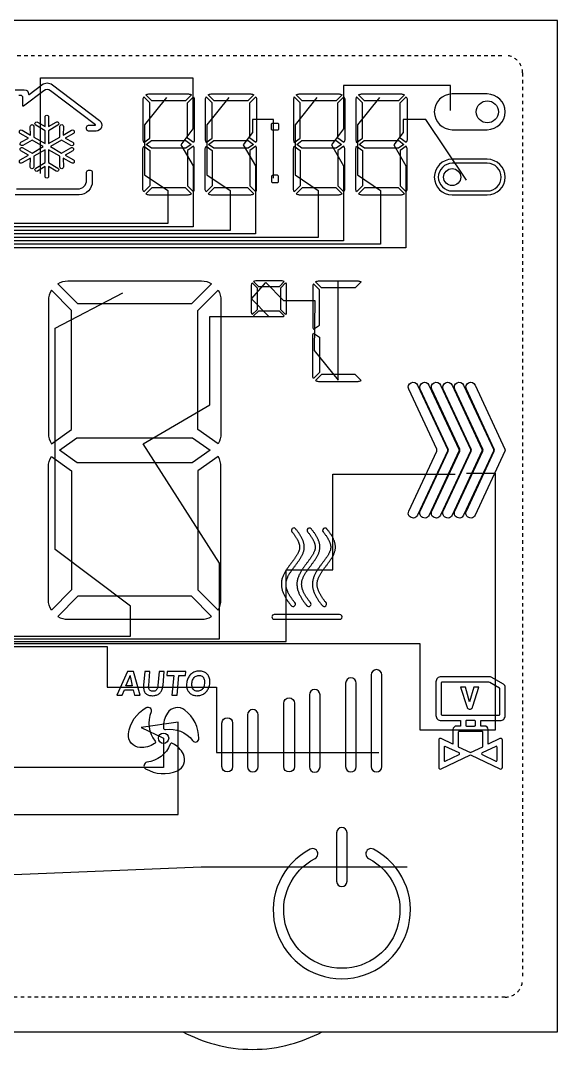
# Model space of a CAD drawing. Header units: millimetres. Extents: x 1946 to 4611, y 2266 to 2855.
# Drawn here: x 3301.5 to 3332.3, y 2679.7 to 2738.7 of the extents above; entities that cross this region are included whole.
import ezdxf

# ---------------------------------------------------------------- set-up
doc = ezdxf.new("R2010")
doc.units = ezdxf.units.MM
doc.linetypes.add('DASHED', pattern=[0.2, 0.1, -0.1])
doc.layers.add('DWG', color=7, linetype='Continuous')
doc.layers.add('seg', color=3, linetype='Continuous')

# ---------------------------------------------------------------- blocks, each defined once
blk = doc.blocks.new('SPC')
at = {"layer": 'DWG'}
for points in [[(41.456, 48.346), (44.979, 48.346, 0.414214), (45.476, 48.844), (45.476, 49.299, -0.414214), (45.592, 49.415), (45.691, 49.415, -0.414214), (45.808, 49.299), (45.808, 48.761, -0.414214), (45.062, 48.015), (41.374, 48.015, -0.414214)], [(41.389, 54.036), (41.907, 54.035, -0.413587), (42.155, 53.787), (42.155, 53.773, 0.620396), (42.182, 53.76), (42.917, 54.319, -0.337132), (43.519, 54.319), (46.223, 52.262, -0.718303), (46.022, 51.667), (45.592, 51.667, -0.41411), (45.476, 51.783), (45.476, 51.882, -0.414318), (45.592, 51.998), (45.973, 51.998, 0.718303), (45.983, 52.028), (43.418, 53.979, 0.337132), (43.017, 53.979), (41.85, 53.092, -0.620396), (41.824, 53.105), (41.824, 53.588, 0.413587), (41.708, 53.704), (41.587, 53.705, 0.41484)]]:
    blk.add_lwpolyline(points, format="xyb", dxfattribs=at)
for points in [[(51.328, 53.791, -0.136063), (51.498, 53.744), (51.155, 53.398), (49.217, 53.398), (48.873, 53.744, -0.136063), (49.044, 53.791)], [(54.906, 53.791, -0.136063), (55.077, 53.744), (54.733, 53.398), (52.795, 53.398), (52.451, 53.744, -0.136063), (52.622, 53.791)], [(59.966, 53.791, -0.136063), (60.137, 53.744), (59.793, 53.398), (57.855, 53.398), (57.511, 53.744, -0.136063), (57.682, 53.791)], [(63.544, 53.791, -0.136063), (63.715, 53.744), (63.371, 53.398), (61.433, 53.398), (61.09, 53.744, -0.136063), (61.26, 53.791)], [(68.476, 51.743, 1), (68.476, 53.791), (66.459, 53.791, 1), (66.459, 51.743)], [(48.712, 51.187, 0.139094), (48.762, 51.013), (49.105, 51.255), (49.105, 53.288), (48.762, 53.634, 0.139094), (48.712, 53.46)], [(51.659, 51.187, -0.139094), (51.61, 51.013), (51.266, 51.255), (51.266, 53.288), (51.61, 53.634, -0.139094), (51.659, 53.46)], [(52.29, 51.187, 0.139094), (52.34, 51.013), (52.683, 51.255), (52.683, 53.288), (52.34, 53.634, 0.139094), (52.29, 53.46)], [(55.237, 51.187, -0.139094), (55.188, 51.013), (54.844, 51.255), (54.844, 53.288), (55.188, 53.634, -0.139094), (55.237, 53.46)], [(57.351, 51.187, 0.139094), (57.4, 51.013), (57.744, 51.255), (57.744, 53.288), (57.4, 53.634, 0.139094), (57.351, 53.46)], [(60.298, 51.187, -0.139094), (60.248, 51.013), (59.905, 51.255), (59.905, 53.288), (60.248, 53.634, -0.139094), (60.298, 53.46)], [(60.929, 51.187, 0.139094), (60.978, 51.013), (61.322, 51.255), (61.322, 53.288), (60.978, 53.634, 0.139094), (60.929, 53.46)], [(63.876, 51.187, -0.139094), (63.826, 51.013), (63.483, 51.255), (63.483, 53.288), (63.826, 53.634, -0.139094), (63.876, 53.46)], [(43.727, 49.365), (43.301, 49.624), (43.301, 49.073, -1.030478), (43.097, 49.073), (43.097, 49.624), (42.67, 49.365, -1), (42.564, 49.54), (43.097, 49.863), (43.097, 50.595), (42.462, 50.229), (42.449, 49.607, -1), (42.245, 49.611), (42.255, 50.11), (41.779, 49.834, -1.030478), (41.676, 50.011), (42.153, 50.286), (41.716, 50.526, -1), (41.814, 50.705), (42.36, 50.406), (42.995, 50.772), (42.36, 51.139), (41.814, 50.839, -1), (41.716, 51.018), (42.153, 51.258), (41.676, 51.533, -1.030478), (41.779, 51.71), (42.255, 51.435), (42.245, 51.933, -1), (42.449, 51.938), (42.462, 51.315), (43.097, 50.949), (43.097, 51.682), (42.564, 52.005, -1), (42.67, 52.179), (43.097, 51.921), (43.097, 52.471, -1.030478), (43.301, 52.471), (43.301, 51.921), (43.727, 52.179, -1), (43.833, 52.005), (43.301, 51.682), (43.301, 50.949), (43.936, 51.315), (43.949, 51.936, -1.021645), (44.153, 51.931), (44.142, 51.435), (44.619, 51.71, -1.030478), (44.721, 51.533), (44.245, 51.258), (44.682, 51.018, -1), (44.583, 50.839), (44.038, 51.139), (43.403, 50.772), (44.038, 50.406), (44.583, 50.705, -1), (44.682, 50.526), (44.245, 50.286), (44.721, 50.011, -1.030478), (44.619, 49.834), (44.142, 50.11), (44.153, 49.611, -1), (43.949, 49.607), (43.936, 50.229), (43.301, 50.595), (43.301, 49.863), (43.833, 49.54, -1.003444)], [(56.159, 52.126), (56.429, 52.126, -0.414214), (56.5, 52.055), (56.5, 51.786, -0.414214), (56.429, 51.715), (56.159, 51.715, -0.414214), (56.088, 51.786), (56.088, 52.055, -0.414214)], [(48.712, 50.619, -0.139094), (48.762, 50.793), (49.105, 50.551), (49.105, 48.518), (48.762, 48.172, -0.139094), (48.712, 48.346)], [(51.659, 50.619, 0.139094), (51.61, 50.793), (51.266, 50.551), (51.266, 48.518), (51.61, 48.172, 0.139094), (51.659, 48.346)], [(52.29, 50.619, -0.139094), (52.34, 50.793), (52.683, 50.551), (52.683, 48.518), (52.34, 48.172, -0.139094), (52.29, 48.346)], [(55.237, 50.619, 0.139094), (55.188, 50.793), (54.844, 50.551), (54.844, 48.518), (55.188, 48.172, 0.139094), (55.237, 48.346)], [(57.351, 50.619, -0.139094), (57.4, 50.793), (57.744, 50.551), (57.744, 48.518), (57.4, 48.172, -0.139094), (57.351, 48.346)], [(60.298, 50.619, 0.139094), (60.248, 50.793), (59.905, 50.551), (59.905, 48.518), (60.248, 48.172, 0.139094), (60.298, 48.346)], [(60.929, 50.619, -0.139094), (60.978, 50.793), (61.322, 50.551), (61.322, 48.518), (60.978, 48.172, -0.139094), (60.929, 48.346)], [(63.876, 50.619, 0.139094), (63.826, 50.793), (63.483, 50.551), (63.483, 48.518), (63.826, 48.172, 0.139094), (63.876, 48.346)], [(66.459, 50.046, 1), (66.459, 47.998), (68.476, 47.998, 1), (68.476, 50.046)], [(68.476, 48.227, 1), (68.476, 49.816), (66.459, 49.816, 1), (66.459, 48.227)], [(56.159, 48.715), (56.429, 48.715, 0.414214), (56.5, 48.786), (56.5, 49.055, 0.414214), (56.429, 49.126), (56.159, 49.126, 0.414214), (56.088, 49.055), (56.088, 48.786, 0.414214)], [(51.328, 48.015, 0.136063), (51.498, 48.062), (51.155, 48.408), (49.217, 48.408), (48.873, 48.062, 0.136063), (49.044, 48.015)], [(54.906, 48.015, 0.136063), (55.077, 48.062), (54.733, 48.408), (52.795, 48.408), (52.451, 48.062, 0.136063), (52.622, 48.015)], [(59.966, 48.015, 0.136063), (60.137, 48.062), (59.793, 48.408), (57.855, 48.408), (57.511, 48.062, 0.136063), (57.682, 48.015)], [(63.544, 48.015, 0.136063), (63.715, 48.062), (63.371, 48.408), (61.433, 48.408), (61.09, 48.062, 0.136063), (61.26, 48.015)], [(43.293, 34.321, 0.139094), (43.459, 33.736), (44.613, 34.548), (44.613, 41.379), (43.459, 42.54, 0.139094), (43.293, 41.955)], [(52.079, 43.069, -0.136063), (52.653, 42.91), (51.499, 41.749), (44.987, 41.749), (43.833, 42.91, -0.136063), (44.406, 43.069)], [(53.193, 34.321, -0.139094), (53.027, 33.736), (51.873, 34.548), (51.873, 41.379), (53.027, 42.54, -0.139094), (53.193, 41.955)], [(54.986, 42.957), (55.265, 42.676), (55.265, 42.047), (55.265, 41.418), (54.986, 41.137, -0.139094), (54.951, 41.26), (54.951, 42.834, -0.139094)], [(56.542, 42.754), (56.821, 43.035, 0.136063), (56.701, 43.069), (55.185, 43.069, 0.136063), (55.064, 43.035), (55.344, 42.754)], [(56.62, 42.047), (56.62, 42.676), (56.9, 42.957, -0.139094), (56.935, 42.834), (56.935, 41.26, -0.139094), (56.9, 41.137), (56.62, 41.418)], [(58.455, 40.473, 0.139094), (58.504, 40.299), (58.846, 40.54), (58.846, 42.567), (58.504, 42.912, 0.139094), (58.455, 42.738)], [(61.062, 43.069, -0.136063), (61.232, 43.021), (60.89, 42.677), (58.957, 42.677), (58.615, 43.021, -0.136063), (58.785, 43.069)], [(56.701, 41.026, 0.136063), (56.821, 41.059), (56.542, 41.34), (55.344, 41.34), (55.064, 41.059, 0.136063), (55.185, 41.026)], [(58.455, 39.907, -0.139094), (58.504, 40.08), (58.846, 39.839), (58.846, 37.812), (58.504, 37.468, -0.139094), (58.455, 37.641)], [(61.062, 37.311, 0.136063), (61.232, 37.358), (60.89, 37.702), (58.957, 37.702), (58.615, 37.358, 0.136063), (58.785, 37.311)], [(63.968, 36.868, -1), (64.468, 37.101), (66.185, 33.421, -0.221646), (66.185, 33.311), (64.471, 29.638, -1.013416), (63.968, 29.864), (65.572, 33.303, 0.221714), (65.572, 33.43)], [(64.629, 36.868, -1), (65.129, 37.101), (66.845, 33.421, -0.221646), (66.845, 33.311), (65.132, 29.638, -1.013416), (64.629, 29.864), (66.233, 33.303, 0.221714), (66.233, 33.43)], [(65.29, 36.868, -1), (65.79, 37.101), (67.506, 33.421, -0.221646), (67.506, 33.311), (65.793, 29.638, -1.013416), (65.29, 29.864), (66.893, 33.303, 0.221714), (66.893, 33.43)], [(65.95, 36.868, -1), (66.45, 37.101), (68.167, 33.421, -0.221646), (68.167, 33.311), (66.453, 29.638, -1.013416), (65.95, 29.864), (67.554, 33.303, 0.221714), (67.554, 33.43)], [(66.611, 36.868, -1), (67.111, 37.101), (68.827, 33.421, -0.221646), (68.827, 33.311), (67.114, 29.638, -1.013416), (66.611, 29.864), (68.215, 33.303, 0.221714), (68.215, 33.43)], [(67.272, 36.868, -1), (67.772, 37.101), (69.488, 33.421, -0.221646), (69.488, 33.311), (67.775, 29.638, -1.013416), (67.272, 29.864), (68.875, 33.303, 0.221714), (68.875, 33.43)], [(43.293, 32.412, -0.139094), (43.459, 32.997), (44.613, 32.185), (44.613, 25.354), (43.459, 24.193, -0.139094), (43.293, 24.778)], [(53.193, 32.412, 0.139094), (53.027, 32.997), (51.873, 32.185), (51.873, 25.354), (53.027, 24.193, 0.139094), (53.193, 24.778)], [(57.434, 24.62), (57.422, 24.635), (57.397, 24.665), (57.373, 24.696), (57.349, 24.726), (57.325, 24.757), (57.302, 24.788), (57.279, 24.82), (57.256, 24.851), (57.233, 24.883), (57.211, 24.915), (57.19, 24.948), (57.169, 24.98), (57.148, 25.013), (57.128, 25.047), (57.109, 25.08), (57.09, 25.115), (57.072, 25.149), (57.054, 25.184), (57.038, 25.219), (57.022, 25.255), (57.007, 25.291), (56.993, 25.327), (56.981, 25.364), (56.969, 25.401), (56.958, 25.439), (56.949, 25.476), (56.942, 25.515), (56.935, 25.553), (56.931, 25.592), (56.927, 25.63), (56.926, 25.669), (56.926, 25.708), (56.928, 25.747), (56.932, 25.786), (56.938, 25.824), (56.945, 25.863), (56.954, 25.901), (56.965, 25.938), (56.977, 25.975), (56.99, 26.012), (57.005, 26.048), (57.02, 26.083), (57.037, 26.119), (57.054, 26.154), (57.072, 26.188), (57.091, 26.222), (57.111, 26.256), (57.131, 26.289), (57.151, 26.322), (57.172, 26.355), (57.194, 26.387), (57.215, 26.42), (57.238, 26.452), (57.26, 26.484), (57.283, 26.515), (57.305, 26.547), (57.328, 26.578), (57.352, 26.61), (57.375, 26.641), (57.398, 26.672), (57.422, 26.703), (57.445, 26.734), (57.469, 26.765), (57.492, 26.796), (57.515, 26.828), (57.539, 26.859), (57.562, 26.89), (57.585, 26.921), (57.608, 26.953), (57.631, 26.984), (57.653, 27.016), (57.675, 27.048), (57.697, 27.08), (57.719, 27.113), (57.74, 27.145), (57.761, 27.178), (57.781, 27.212), (57.801, 27.245), (57.82, 27.279), (57.839, 27.313), (57.856, 27.348), (57.873, 27.383), (57.889, 27.419), (57.904, 27.454), (57.918, 27.491), (57.931, 27.528), (57.942, 27.565), (57.952, 27.603), (57.96, 27.641), (57.966, 27.679), (57.971, 27.718), (57.974, 27.757), (57.975, 27.795), (57.974, 27.834), (57.972, 27.873), (57.968, 27.912), (57.962, 27.951), (57.955, 27.989), (57.947, 28.027), (57.937, 28.065), (57.926, 28.102), (57.913, 28.139), (57.9, 28.175), (57.886, 28.212), (57.87, 28.247), (57.854, 28.283), (57.837, 28.318), (57.819, 28.352), (57.801, 28.387), (57.782, 28.421), (57.762, 28.454), (57.742, 28.487), (57.721, 28.52), (57.699, 28.553), (57.677, 28.585), (57.655, 28.617), (57.633, 28.649), (57.61, 28.68), (57.586, 28.711), (57.563, 28.742), (57.539, 28.773), (57.515, 28.803), (57.49, 28.834), (57.474, 28.853, 1), (57.265, 28.682), (57.281, 28.663), (57.304, 28.635), (57.326, 28.606), (57.349, 28.577), (57.371, 28.548), (57.393, 28.52), (57.414, 28.491), (57.435, 28.461), (57.455, 28.432), (57.475, 28.403), (57.494, 28.374), (57.512, 28.344), (57.53, 28.315), (57.548, 28.285), (57.564, 28.256), (57.58, 28.226), (57.596, 28.197), (57.61, 28.167), (57.624, 28.138), (57.636, 28.108), (57.648, 28.079), (57.659, 28.05), (57.668, 28.021), (57.677, 27.992), (57.684, 27.963), (57.691, 27.935), (57.696, 27.907), (57.7, 27.879), (57.703, 27.851), (57.704, 27.824), (57.705, 27.797), (57.704, 27.77), (57.702, 27.744), (57.699, 27.717), (57.695, 27.691), (57.689, 27.665), (57.682, 27.638), (57.674, 27.611), (57.664, 27.583), (57.654, 27.555), (57.642, 27.526), (57.629, 27.497), (57.615, 27.468), (57.6, 27.439), (57.584, 27.41), (57.567, 27.38), (57.55, 27.351), (57.531, 27.321), (57.513, 27.291), (57.493, 27.261), (57.473, 27.231), (57.453, 27.201), (57.432, 27.171), (57.411, 27.141), (57.389, 27.111), (57.367, 27.081), (57.345, 27.05), (57.322, 27.02), (57.299, 26.989), (57.276, 26.959), (57.253, 26.928), (57.23, 26.897), (57.206, 26.866), (57.182, 26.834), (57.159, 26.802), (57.135, 26.771), (57.111, 26.738), (57.087, 26.706), (57.063, 26.673), (57.04, 26.64), (57.016, 26.606), (56.992, 26.572), (56.969, 26.537), (56.946, 26.502), (56.923, 26.466), (56.9, 26.43), (56.878, 26.393), (56.856, 26.355), (56.835, 26.316), (56.814, 26.277), (56.794, 26.236), (56.774, 26.195), (56.755, 26.152), (56.738, 26.108), (56.721, 26.063), (56.706, 26.017), (56.693, 25.969), (56.681, 25.92), (56.671, 25.869), (56.664, 25.818), (56.659, 25.767), (56.656, 25.716), (56.656, 25.665), (56.658, 25.614), (56.662, 25.564), (56.668, 25.515), (56.676, 25.466), (56.686, 25.418), (56.697, 25.371), (56.71, 25.324), (56.724, 25.279), (56.74, 25.235), (56.756, 25.191), (56.774, 25.149), (56.792, 25.107), (56.811, 25.066), (56.831, 25.026), (56.852, 24.986), (56.874, 24.948), (56.895, 24.91), (56.918, 24.872), (56.941, 24.836), (56.964, 24.8), (56.988, 24.764), (57.012, 24.729), (57.036, 24.694), (57.061, 24.66), (57.085, 24.627), (57.111, 24.593), (57.136, 24.561), (57.161, 24.528), (57.187, 24.496), (57.213, 24.464), (57.226, 24.449, 1)], [(58.329, 24.62), (58.317, 24.635), (58.293, 24.665), (58.268, 24.696), (58.244, 24.726), (58.22, 24.757), (58.197, 24.788), (58.174, 24.82), (58.151, 24.851), (58.129, 24.883), (58.107, 24.915), (58.085, 24.948), (58.064, 24.98), (58.043, 25.013), (58.023, 25.047), (58.004, 25.08), (57.985, 25.115), (57.967, 25.149), (57.95, 25.184), (57.933, 25.219), (57.917, 25.255), (57.902, 25.291), (57.889, 25.327), (57.876, 25.364), (57.864, 25.401), (57.854, 25.439), (57.845, 25.476), (57.837, 25.515), (57.831, 25.553), (57.826, 25.592), (57.823, 25.63), (57.821, 25.669), (57.821, 25.708), (57.823, 25.747), (57.827, 25.786), (57.833, 25.824), (57.84, 25.863), (57.849, 25.901), (57.86, 25.938), (57.872, 25.975), (57.885, 26.012), (57.9, 26.048), (57.915, 26.083), (57.932, 26.119), (57.949, 26.154), (57.967, 26.188), (57.986, 26.222), (58.006, 26.256), (58.026, 26.289), (58.047, 26.322), (58.068, 26.355), (58.089, 26.387), (58.111, 26.42), (58.133, 26.452), (58.155, 26.484), (58.178, 26.515), (58.201, 26.547), (58.224, 26.578), (58.247, 26.61), (58.27, 26.641), (58.293, 26.672), (58.317, 26.703), (58.34, 26.734), (58.364, 26.765), (58.387, 26.796), (58.411, 26.828), (58.434, 26.859), (58.457, 26.89), (58.48, 26.921), (58.503, 26.953), (58.526, 26.984), (58.548, 27.016), (58.571, 27.048), (58.592, 27.08), (58.614, 27.113), (58.635, 27.145), (58.656, 27.178), (58.676, 27.212), (58.696, 27.245), (58.715, 27.279), (58.734, 27.313), (58.752, 27.348), (58.769, 27.383), (58.785, 27.419), (58.8, 27.454), (58.813, 27.491), (58.826, 27.528), (58.837, 27.565), (58.847, 27.603), (58.855, 27.641), (58.862, 27.679), (58.866, 27.718), (58.869, 27.757), (58.87, 27.795), (58.87, 27.834), (58.867, 27.873), (58.863, 27.912), (58.858, 27.951), (58.85, 27.989), (58.842, 28.027), (58.832, 28.065), (58.821, 28.102), (58.809, 28.139), (58.795, 28.175), (58.781, 28.212), (58.766, 28.247), (58.749, 28.283), (58.732, 28.318), (58.715, 28.352), (58.696, 28.387), (58.677, 28.421), (58.657, 28.454), (58.637, 28.487), (58.616, 28.52), (58.595, 28.553), (58.573, 28.585), (58.551, 28.617), (58.528, 28.649), (58.505, 28.68), (58.482, 28.711), (58.458, 28.742), (58.434, 28.773), (58.41, 28.803), (58.385, 28.834), (58.369, 28.853, 1), (58.16, 28.682), (58.176, 28.663), (58.199, 28.635), (58.222, 28.606), (58.244, 28.577), (58.266, 28.548), (58.288, 28.52), (58.309, 28.491), (58.33, 28.461), (58.35, 28.432), (58.37, 28.403), (58.389, 28.374), (58.408, 28.344), (58.426, 28.315), (58.443, 28.285), (58.46, 28.256), (58.476, 28.226), (58.491, 28.197), (58.505, 28.167), (58.519, 28.138), (58.531, 28.108), (58.543, 28.079), (58.554, 28.05), (58.563, 28.021), (58.572, 27.992), (58.58, 27.963), (58.586, 27.935), (58.591, 27.907), (58.595, 27.879), (58.598, 27.851), (58.6, 27.824), (58.6, 27.797), (58.599, 27.77), (58.598, 27.744), (58.594, 27.717), (58.59, 27.691), (58.584, 27.665), (58.577, 27.638), (58.569, 27.611), (58.56, 27.583), (58.549, 27.555), (58.537, 27.526), (58.524, 27.497), (58.51, 27.468), (58.495, 27.439), (58.479, 27.41), (58.462, 27.38), (58.445, 27.351), (58.427, 27.321), (58.408, 27.291), (58.389, 27.261), (58.369, 27.231), (58.348, 27.201), (58.327, 27.171), (58.306, 27.141), (58.284, 27.111), (58.262, 27.081), (58.24, 27.05), (58.217, 27.02), (58.195, 26.989), (58.171, 26.959), (58.148, 26.928), (58.125, 26.897), (58.101, 26.866), (58.078, 26.834), (58.054, 26.802), (58.03, 26.771), (58.006, 26.738), (57.982, 26.706), (57.959, 26.673), (57.935, 26.64), (57.911, 26.606), (57.888, 26.572), (57.864, 26.537), (57.841, 26.502), (57.818, 26.466), (57.796, 26.43), (57.773, 26.393), (57.751, 26.355), (57.73, 26.316), (57.709, 26.277), (57.689, 26.236), (57.669, 26.195), (57.651, 26.152), (57.633, 26.108), (57.617, 26.063), (57.602, 26.017), (57.588, 25.969), (57.576, 25.92), (57.567, 25.869), (57.559, 25.818), (57.554, 25.767), (57.552, 25.716), (57.551, 25.665), (57.553, 25.614), (57.557, 25.564), (57.563, 25.515), (57.571, 25.466), (57.581, 25.418), (57.592, 25.371), (57.605, 25.324), (57.619, 25.279), (57.635, 25.235), (57.651, 25.191), (57.669, 25.149), (57.687, 25.107), (57.707, 25.066), (57.727, 25.026), (57.747, 24.986), (57.769, 24.948), (57.791, 24.91), (57.813, 24.872), (57.836, 24.836), (57.859, 24.8), (57.883, 24.764), (57.907, 24.729), (57.931, 24.694), (57.956, 24.66), (57.981, 24.627), (58.006, 24.593), (58.031, 24.561), (58.057, 24.528), (58.082, 24.496), (58.108, 24.464), (58.121, 24.449, 1)], [(59.219, 24.621), (59.207, 24.635), (59.183, 24.665), (59.159, 24.696), (59.134, 24.727), (59.111, 24.757), (59.087, 24.788), (59.064, 24.82), (59.041, 24.851), (59.019, 24.883), (58.997, 24.915), (58.975, 24.948), (58.954, 24.98), (58.934, 25.014), (58.914, 25.047), (58.894, 25.081), (58.875, 25.115), (58.857, 25.149), (58.84, 25.184), (58.823, 25.219), (58.807, 25.255), (58.793, 25.291), (58.779, 25.327), (58.766, 25.364), (58.754, 25.401), (58.744, 25.439), (58.735, 25.477), (58.727, 25.515), (58.721, 25.553), (58.716, 25.592), (58.713, 25.631), (58.711, 25.67), (58.712, 25.708), (58.714, 25.747), (58.717, 25.786), (58.723, 25.825), (58.73, 25.863), (58.74, 25.901), (58.75, 25.938), (58.762, 25.975), (58.776, 26.012), (58.79, 26.048), (58.806, 26.084), (58.822, 26.119), (58.84, 26.154), (58.858, 26.188), (58.877, 26.222), (58.896, 26.256), (58.916, 26.289), (58.937, 26.322), (58.958, 26.355), (58.979, 26.388), (59.001, 26.42), (59.023, 26.452), (59.045, 26.484), (59.068, 26.516), (59.091, 26.547), (59.114, 26.579), (59.137, 26.61), (59.16, 26.641), (59.184, 26.672), (59.207, 26.703), (59.231, 26.734), (59.254, 26.765), (59.277, 26.797), (59.301, 26.828), (59.324, 26.859), (59.347, 26.89), (59.37, 26.922), (59.393, 26.953), (59.416, 26.985), (59.439, 27.016), (59.461, 27.048), (59.483, 27.081), (59.504, 27.113), (59.526, 27.146), (59.546, 27.179), (59.567, 27.212), (59.586, 27.245), (59.606, 27.279), (59.624, 27.314), (59.642, 27.348), (59.659, 27.383), (59.675, 27.419), (59.69, 27.455), (59.704, 27.491), (59.716, 27.528), (59.728, 27.565), (59.737, 27.603), (59.746, 27.641), (59.752, 27.679), (59.757, 27.718), (59.759, 27.757), (59.76, 27.796), (59.76, 27.835), (59.757, 27.873), (59.753, 27.912), (59.748, 27.951), (59.741, 27.989), (59.732, 28.027), (59.722, 28.065), (59.711, 28.102), (59.699, 28.139), (59.686, 28.176), (59.671, 28.212), (59.656, 28.248), (59.64, 28.283), (59.623, 28.318), (59.605, 28.353), (59.586, 28.387), (59.567, 28.421), (59.547, 28.454), (59.527, 28.487), (59.506, 28.52), (59.485, 28.553), (59.463, 28.585), (59.441, 28.617), (59.418, 28.649), (59.395, 28.68), (59.372, 28.711), (59.348, 28.742), (59.324, 28.773), (59.3, 28.804), (59.276, 28.834), (59.259, 28.854, 1), (59.051, 28.682), (59.066, 28.664), (59.089, 28.635), (59.112, 28.606), (59.134, 28.578), (59.156, 28.549), (59.178, 28.52), (59.199, 28.491), (59.22, 28.462), (59.24, 28.432), (59.26, 28.403), (59.279, 28.374), (59.298, 28.345), (59.316, 28.315), (59.333, 28.286), (59.35, 28.256), (59.366, 28.227), (59.381, 28.197), (59.396, 28.168), (59.409, 28.138), (59.422, 28.109), (59.433, 28.079), (59.444, 28.05), (59.454, 28.021), (59.462, 27.992), (59.47, 27.963), (59.476, 27.935), (59.481, 27.907), (59.485, 27.879), (59.488, 27.851), (59.49, 27.824), (59.49, 27.797), (59.49, 27.77), (59.488, 27.744), (59.485, 27.718), (59.48, 27.691), (59.475, 27.665), (59.468, 27.638), (59.459, 27.611), (59.45, 27.583), (59.439, 27.555), (59.427, 27.526), (59.414, 27.497), (59.4, 27.468), (59.385, 27.439), (59.369, 27.41), (59.353, 27.38), (59.335, 27.351), (59.317, 27.321), (59.298, 27.291), (59.279, 27.261), (59.259, 27.232), (59.238, 27.202), (59.218, 27.172), (59.196, 27.141), (59.175, 27.111), (59.153, 27.081), (59.13, 27.051), (59.108, 27.02), (59.085, 26.99), (59.062, 26.959), (59.038, 26.928), (59.015, 26.897), (58.991, 26.866), (58.968, 26.834), (58.944, 26.803), (58.92, 26.771), (58.896, 26.739), (58.873, 26.706), (58.849, 26.673), (58.825, 26.64), (58.801, 26.606), (58.778, 26.572), (58.755, 26.537), (58.731, 26.502), (58.708, 26.467), (58.686, 26.43), (58.664, 26.393), (58.642, 26.355), (58.62, 26.317), (58.599, 26.277), (58.579, 26.237), (58.56, 26.195), (58.541, 26.152), (58.523, 26.108), (58.507, 26.063), (58.492, 26.017), (58.478, 25.969), (58.466, 25.92), (58.457, 25.87), (58.449, 25.819), (58.444, 25.768), (58.442, 25.716), (58.441, 25.665), (58.443, 25.615), (58.447, 25.564), (58.453, 25.515), (58.461, 25.466), (58.471, 25.418), (58.483, 25.371), (58.495, 25.325), (58.51, 25.279), (58.525, 25.235), (58.542, 25.191), (58.559, 25.149), (58.578, 25.107), (58.597, 25.066), (58.617, 25.026), (58.638, 24.987), (58.659, 24.948), (58.681, 24.91), (58.703, 24.873), (58.726, 24.836), (58.749, 24.8), (58.773, 24.764), (58.797, 24.729), (58.821, 24.695), (58.846, 24.661), (58.871, 24.627), (58.896, 24.594), (58.921, 24.561), (58.947, 24.528), (58.973, 24.496), (58.998, 24.464), (59.011, 24.449, 1)], [(52.079, 23.664, 0.136063), (52.653, 23.823), (51.499, 24.984), (44.987, 24.984), (43.833, 23.823, 0.136063), (44.406, 23.664)], [(60.003, 23.664, 1.002396), (60.003, 23.935), (56.251, 23.935, 1), (56.251, 23.664)], [(61.811, 15.217, 1), (62.422, 15.217), (62.422, 20.476, 1), (61.811, 20.476)], [(60.343, 15.217, 1), (60.954, 15.217), (60.954, 20.002, 1), (60.343, 20.002)], [(68.597, 20.373), (65.819, 20.373, 0.414214), (65.531, 20.086), (65.531, 18.146, 0.414214), (65.819, 17.858), (66.929, 17.858), (66.929, 17.545), (66.71, 17.545, 0.414214), (66.506, 17.341), (66.506, 16.507), (65.833, 16.827, 0.551425), (65.688, 16.735), (65.688, 15.177, 0.551425), (65.833, 15.085), (67.516, 15.887), (69.198, 15.085, 0.551425), (69.344, 15.177), (69.344, 16.735, 0.551425), (69.198, 16.827), (68.526, 16.507), (68.526, 17.341, 0.414214), (68.322, 17.545), (68.103, 17.545), (68.103, 17.858), (69.213, 17.858, 0.414214), (69.5, 18.146), (69.5, 19.766, 0.267949), (69.398, 19.942), (68.699, 20.346, 0.131652)], [(68.515, 20.067), (65.888, 20.067, 0.414214), (65.837, 20.016), (65.837, 18.215, 0.414214), (65.888, 18.164), (69.143, 18.164, 0.414214), (69.194, 18.215), (69.194, 19.677, 0.267949), (69.169, 19.722), (68.617, 20.04, 0.131652)], [(58.263, 15.206, 1), (58.875, 15.206), (58.875, 19.332, 1), (58.263, 19.332)], [(57.407, 15.217, -1), (56.795, 15.217), (56.795, 18.859, -1), (57.407, 18.859)], [(49.179, 18.358, 0.274501), (49.407, 16.683, -0.445572), (49.382, 16.538, -0.155042), (48.538, 16.316, -0.43554), (47.886, 17.091, -0.237759), (48.9, 18.607, -0.716217)], [(50.119, 18.284, 0.155042), (49.889, 17.442, 0.445572), (50.003, 17.348, -0.274501), (51.567, 16.708, 0.716217), (51.923, 16.825, 0.237759), (51.117, 18.461, 0.43554)], [(55.327, 18.189, 1), (54.715, 18.189), (54.715, 15.217, 1), (55.327, 15.217)], [(53.859, 15.217, -1), (53.247, 15.217), (53.247, 17.716, -1), (53.859, 17.716)], [(67.234, 17.596, 0.414214), (67.285, 17.545), (67.746, 17.545, 0.414214), (67.797, 17.596), (67.797, 17.807, 0.414214), (67.746, 17.858), (67.285, 17.858, 0.414214), (67.234, 17.807)], [(68.169, 17.24), (66.862, 17.24, 0.414214), (66.811, 17.189), (66.811, 16.361), (67.516, 16.025), (68.22, 16.361), (68.22, 17.189, 0.414214)], [(48.944, 15.465, 0.716217), (48.868, 15.098, 0.237759), (50.688, 14.978, 0.43554), (51.033, 15.93, 0.155042), (50.419, 16.551, 0.445572), (50.281, 16.499, -0.274501)], [(66.854, 15.91, 0.631028), (66.854, 16.002), (66.066, 16.378, 0.551425), (65.993, 16.332), (65.993, 15.58, 0.551425), (66.066, 15.534)], [(68.965, 16.378), (68.177, 16.002, 0.631028), (68.177, 15.91), (68.965, 15.534, 0.551425), (69.038, 15.58), (69.038, 16.332, 0.551425)], [(59.827, 8.64, 1), (60.427, 8.64), (60.427, 11.428, 1), (59.827, 11.428)], [(58.591, 9.951, 1), (58.314, 10.485, 4.10138), (61.94, 10.485, 1), (61.663, 9.951, -4.10138)]]:
    blk.add_lwpolyline(points, format="xyb", close=True, dxfattribs=at)
for points in [[(51.172, 51.115), (51.473, 50.903), (51.169, 50.689), (49.202, 50.689), (48.898, 50.903), (49.199, 51.115)], [(54.75, 51.115), (55.052, 50.903), (54.747, 50.689), (52.78, 50.689), (52.476, 50.903), (52.777, 51.115)], [(59.811, 51.115), (60.112, 50.903), (59.808, 50.689), (57.841, 50.689), (57.536, 50.903), (57.838, 51.115)], [(63.389, 51.115), (63.69, 50.903), (63.386, 50.689), (61.419, 50.689), (61.115, 50.903), (61.416, 51.115)], [(51.557, 34.078), (52.569, 33.366), (51.547, 32.648), (44.939, 32.648), (43.917, 33.366), (44.929, 34.078)], [(47.834, 20.675), (47.215, 19.31), (47.53, 19.31), (47.658, 19.623), (48.154, 19.623), (48.228, 19.31), (48.545, 19.31), (48.175, 20.675)], [(48.823, 20.675), (48.754, 19.881), (48.75, 19.828), (48.749, 19.766), (48.752, 19.708), (48.759, 19.654), (48.77, 19.603), (48.783, 19.556), (48.802, 19.513), (48.824, 19.474), (48.849, 19.438), (48.878, 19.406), (48.911, 19.378), (48.948, 19.354), (48.989, 19.333), (49.033, 19.316), (49.082, 19.303), (49.134, 19.294), (49.19, 19.288), (49.249, 19.286), (49.271, 19.286), (49.33, 19.29), (49.387, 19.296), (49.439, 19.307), (49.489, 19.321), (49.536, 19.338), (49.581, 19.359), (49.621, 19.385), (49.659, 19.413), (49.694, 19.445), (49.726, 19.48), (49.754, 19.52), (49.78, 19.563), (49.802, 19.61), (49.822, 19.66), (49.839, 19.714), (49.852, 19.771), (49.862, 19.832), (49.87, 19.897), (49.937, 20.675), (49.647, 20.675), (49.577, 19.867), (49.575, 19.849), (49.565, 19.784), (49.549, 19.726), (49.527, 19.676), (49.501, 19.634), (49.468, 19.6), (49.43, 19.573), (49.387, 19.553), (49.338, 19.542), (49.284, 19.538), (49.255, 19.539), (49.206, 19.547), (49.163, 19.562), (49.126, 19.585), (49.096, 19.615), (49.072, 19.652), (49.056, 19.698), (49.045, 19.751), (49.042, 19.811), (49.045, 19.879), (49.115, 20.675)], [(50.109, 20.675), (50.089, 20.437), (50.477, 20.437), (50.378, 19.31), (50.67, 19.31), (50.768, 20.437), (51.158, 20.437), (51.178, 20.675)], [(51.375, 20.409), (51.343, 20.363), (51.315, 20.314), (51.29, 20.263), (51.268, 20.211), (51.251, 20.155), (51.236, 20.097), (51.225, 20.037), (51.218, 19.974), (51.216, 19.938), (51.214, 19.877), (51.218, 19.819), (51.225, 19.763), (51.237, 19.71), (51.253, 19.659), (51.272, 19.61), (51.297, 19.564), (51.325, 19.52), (51.358, 19.479), (51.372, 19.463), (51.41, 19.426), (51.451, 19.393), (51.495, 19.365), (51.542, 19.341), (51.591, 19.321), (51.643, 19.306), (51.699, 19.295), (51.757, 19.288), (51.817, 19.286), (51.856, 19.287), (51.916, 19.292), (51.974, 19.301), (52.029, 19.315), (52.083, 19.332), (52.135, 19.354), (52.184, 19.381), (52.232, 19.411), (52.277, 19.446), (52.321, 19.486), (52.358, 19.524), (52.393, 19.568), (52.425, 19.614), (52.453, 19.662), (52.479, 19.713), (52.5, 19.766), (52.518, 19.821), (52.533, 19.879), (52.543, 19.939), (52.55, 20.003), (52.553, 20.041), (52.554, 20.102), (52.551, 20.161), (52.545, 20.217), (52.533, 20.271), (52.518, 20.322), (52.499, 20.37), (52.475, 20.417), (52.448, 20.461), (52.417, 20.503), (52.405, 20.518), (52.367, 20.555), (52.327, 20.589), (52.284, 20.618), (52.238, 20.642), (52.189, 20.662), (52.137, 20.678), (52.082, 20.689), (52.024, 20.696), (51.963, 20.698), (51.915, 20.696), (51.855, 20.691), (51.797, 20.682), (51.741, 20.668), (51.687, 20.65), (51.636, 20.628), (51.586, 20.601), (51.539, 20.571), (51.494, 20.536), (51.451, 20.497), (51.449, 20.494), (51.41, 20.453)], [(47.939, 20.324), (47.939, 20.327), (47.959, 20.382), (47.972, 20.44), (47.98, 20.44), (47.98, 20.433), (47.983, 20.37), (47.991, 20.321), (48.104, 19.847), (47.741, 19.847)], [(51.818, 19.539), (51.762, 19.547), (51.711, 19.564), (51.666, 19.589), (51.627, 19.623), (51.592, 19.665), (51.59, 19.668), (51.566, 19.712), (51.546, 19.759), (51.533, 19.811), (51.524, 19.867), (51.522, 19.926), (51.525, 19.99), (51.526, 20), (51.535, 20.063), (51.548, 20.122), (51.567, 20.177), (51.59, 20.229), (51.619, 20.275), (51.652, 20.319), (51.674, 20.342), (51.717, 20.379), (51.765, 20.408), (51.816, 20.429), (51.872, 20.442), (51.932, 20.446), (51.955, 20.445), (52.012, 20.438), (52.063, 20.422), (52.109, 20.397), (52.148, 20.364), (52.182, 20.322), (52.188, 20.312), (52.21, 20.269), (52.227, 20.221), (52.24, 20.169), (52.246, 20.112), (52.248, 20.051), (52.244, 19.985), (52.244, 19.98), (52.236, 19.915), (52.222, 19.855), (52.204, 19.8), (52.181, 19.748), (52.153, 19.702), (52.121, 19.66), (52.104, 19.641), (52.061, 19.604), (52.013, 19.575), (51.962, 19.555), (51.905, 19.542), (51.844, 19.538)], [(67.987, 19.768), (67.71, 19.768), (67.457, 18.939), (67.224, 19.768), (66.932, 19.768), (67.295, 18.674), (67.311, 18.631), (67.327, 18.594), (67.345, 18.564), (67.363, 18.542), (67.391, 18.522), (67.425, 18.509), (67.465, 18.505), (67.477, 18.505), (67.515, 18.511), (67.548, 18.525), (67.576, 18.547), (67.583, 18.554), (67.6, 18.578), (67.617, 18.61), (67.633, 18.648), (67.649, 18.693)]]:
    blk.add_lwpolyline(points, close=True, dxfattribs=at)
for centre, radius in [((68.476, 52.767), 0.633), ((66.459, 49.022), 0.489), ((49.897, 16.843), 0.296)]:
    blk.add_circle(centre, radius, dxfattribs=at)
blk = doc.blocks.new('DWG')
at = {"layer": 'DWG'}
blk.add_lwpolyline([(0, 58), (0, 0), (72.5, 0), (72.5, 58)], close=True, dxfattribs=at)
at = {"layer": 'DWG', "linetype": 'DASHED', "ltscale": 2}
blk.add_lwpolyline([(70.5, 55), (70.5, 3, -0.414214), (69.5, 2), (5.5, 2, -0.414214), (4.5, 3), (4.5, 55, -0.414214), (5.5, 56), (69.5, 56, -0.414214)], format="xyb", close=True, dxfattribs=at)
at = {"layer": 'DWG'}
blk.add_lwpolyline([(51, 0, 0.049067), (52.818, -0.702, 0.066912), (55, -1, 0.066912), (57.182, -0.702, 0.049067), (59, 0)], format="xyb", dxfattribs=at)
blk.add_blockref('SPC', (0, 0), dxfattribs=at)

msp = doc.modelspace()

# ---------------------------------------------------------------- linework, layer by layer
at = {"layer": 'seg'}
for p, q in [((3302.65052, 2735.46062), (3311.40212, 2735.46062)), ((3302.65052, 2729.98312), (3302.65052, 2735.46062)), ((3311.40212, 2735.46062), (3311.40212, 2732.53926)), ((3320.03868, 2735.01583), (3320.03868, 2732.53683)), ((3326.18822, 2735.01583), (3320.03868, 2735.01583)), ((3326.18822, 2733.58512), (3326.18822, 2735.01583)), ((3309.88082, 2734.34163), (3308.6239, 2732.77277)), ((3313.45898, 2734.34163), (3312.20206, 2732.77277)), ((3318.51919, 2734.34163), (3317.26228, 2732.77277)), ((3322.09735, 2734.34163), (3320.84044, 2732.77277)), ((3314.82106, 2733.0816), (3314.82106, 2732.32693)), ((3316.02485, 2733.0816), (3314.82106, 2733.0816)), ((3316.02485, 2729.70513), (3316.02485, 2733.0816)), ((3323.45943, 2733.0816), (3323.45943, 2732.32693)), ((3324.75525, 2733.0816), (3323.45943, 2733.0816)), ((3327.09076, 2729.58824), (3324.75525, 2733.0816)), ((3308.6239, 2732.77277), (3308.6239, 2729.90876)), ((3311.40212, 2732.53926), (3310.71312, 2731.6205)), ((3312.20206, 2732.77277), (3312.20206, 2729.90876)), ((3314.82106, 2732.32693), (3314.29128, 2731.6205)), ((3317.26228, 2732.77277), (3317.26228, 2729.90876)), ((3320.03868, 2732.53683), (3319.35149, 2731.6205)), ((3320.84044, 2732.77277), (3320.84044, 2729.90876)), ((3323.45943, 2732.32693), (3322.92965, 2731.6205)), ((3310.71312, 2731.6205), (3311.40359, 2730.41149)), ((3314.29128, 2731.6205), (3314.98175, 2730.41149)), ((3319.35149, 2731.6205), (3320.04196, 2730.41149)), ((3322.92965, 2731.6205), (3323.62012, 2730.41149)), ((3311.40359, 2730.41149), (3311.40359, 2726.91457)), ((3314.98175, 2730.41149), (3314.98175, 2726.51457)), ((3320.04196, 2730.41149), (3320.04196, 2726.11457)), ((3323.62012, 2730.41149), (3323.62012, 2725.71457)), ((3308.6239, 2729.90876), (3309.9523, 2729.00332)), ((3312.20206, 2729.90876), (3313.53046, 2729.00332)), ((3317.26228, 2729.90876), (3318.59068, 2729.00332)), ((3320.84044, 2729.90876), (3322.16884, 2729.00332)), ((3309.9523, 2729.00332), (3309.9523, 2727.11457)), ((3313.53046, 2729.00332), (3313.53046, 2726.71457)), ((3318.59068, 2729.00332), (3318.59068, 2726.31457)), ((3322.16884, 2729.00332), (3322.16884, 2725.91457)), ((3309.9523, 2727.11457), (3265.66909, 2727.11457)), ((3311.40359, 2726.91457), (3265.75865, 2726.91457)), ((3313.53046, 2726.71457), (3265.84821, 2726.71457)), ((3314.98175, 2726.51457), (3265.93777, 2726.51457)), ((3318.59068, 2726.31457), (3266.02733, 2726.31457)), ((3320.04196, 2726.11457), (3266.1169, 2726.11457)), ((3322.16884, 2725.91457), (3266.20646, 2725.91457)), ((3323.62012, 2725.71457), (3266.29602, 2725.71457)), ((3314.7678, 2722.79247), (3315.5918, 2723.72099)), ((3315.5918, 2723.72099), (3316.59087, 2722.69541)), ((3319.74057, 2718.12242), (3319.74057, 2723.81387)), ((3303.49327, 2721.10212), (3307.38225, 2723.14059)), ((3315.75979, 2721.77107), (3314.7678, 2722.79247)), ((3316.59087, 2722.69541), (3318.39596, 2722.69541)), ((3318.39596, 2722.69541), (3318.36, 2719.82868)), ((3312.37866, 2721.77107), (3315.75979, 2721.77107)), ((3312.37866, 2716.71853), (3312.37866, 2721.77107)), ((3303.49327, 2708.42234), (3303.49327, 2721.10212)), ((3318.36, 2719.82868), (3319.74057, 2718.12242)), ((3308.54396, 2714.46853), (3312.37866, 2716.71853)), ((3312.93069, 2707.62867), (3308.54396, 2714.46853)), ((3319.41982, 2712.73188), (3326.45014, 2712.73188)), ((3319.41982, 2707.23934), (3319.41982, 2712.73188)), ((3327.09969, 2712.79916), (3328.74635, 2712.79916)), ((3328.74635, 2712.79916), (3328.74635, 2698.05945)), ((3307.80986, 2705.16286), (3303.49327, 2708.42234)), ((3312.93069, 2703.29527), (3312.93069, 2707.62867)), ((3316.75302, 2707.23934), (3319.41982, 2707.23934)), ((3316.75302, 2703.14527), (3316.75302, 2707.23934)), ((3307.80986, 2703.44527), (3307.80986, 2705.16286)), ((3273.7252, 2703.44527), (3307.80986, 2703.44527)), ((3272.9252, 2702.84527), (3306.47685, 2702.84527)), ((3324.43478, 2702.99527), (3273.1252, 2702.99527)), ((3273.3252, 2703.14527), (3316.75302, 2703.14527)), ((3273.5252, 2703.29527), (3312.93069, 2703.29527)), ((3306.47685, 2702.84527), (3306.47685, 2700.52396)), ((3324.43478, 2698.05945), (3324.43478, 2702.99527)), ((3306.47685, 2700.52396), (3312.75916, 2700.52396)), ((3312.75916, 2700.52396), (3312.75916, 2696.76971)), ((3310.56151, 2698.51852), (3308.41942, 2698.19781)), ((3308.41942, 2698.19781), (3309.71379, 2697.5887)), ((3310.56151, 2693.21357), (3310.56151, 2698.51852)), ((3309.71379, 2697.5887), (3309.71379, 2695.91588)), ((3328.74635, 2698.05945), (3324.43478, 2698.05945)), ((3312.75916, 2696.76971), (3322.07243, 2696.76971)), ((3309.71379, 2695.91588), (3298.33024, 2695.91588)), ((3294.69033, 2693.21357), (3310.56151, 2693.21357)), ((3311.87215, 2690.19255), (3298.82549, 2689.65845)), ((3323.69214, 2690.19255), (3311.87215, 2690.19255))]:
    msp.add_line(p, q, dxfattribs=at)

# ---------------------------------------------------------------- block references
at = {"layer": 'DWG'}
msp.add_blockref('DWG', (3259.81702, 2680.74526), dxfattribs=at)

doc.saveas('drawing.dxf')
